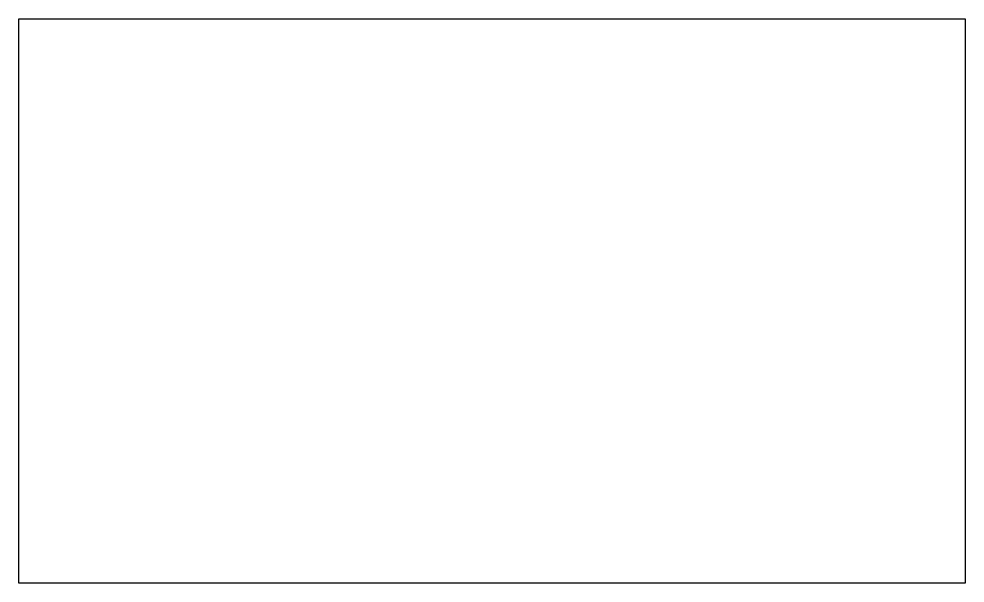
# Paper-space layout 'Présentation2' of a CAD drawing. Header units: millimetres. Extents: x 27 to 175, y 77 to 165.
import ezdxf

# ---------------------------------------------------------------- set-up
doc = ezdxf.new("R2010")
doc.units = ezdxf.units.MM

psp = doc.layouts.new('Présentation2')

# ---------------------------------------------------------------- linework, layer by layer
psp.add_lwpolyline([(27.46, 165.13), (174.53, 165.13), (174.53, 77.43), (27.46, 77.43)], close=True)

doc.saveas('drawing.dxf')
